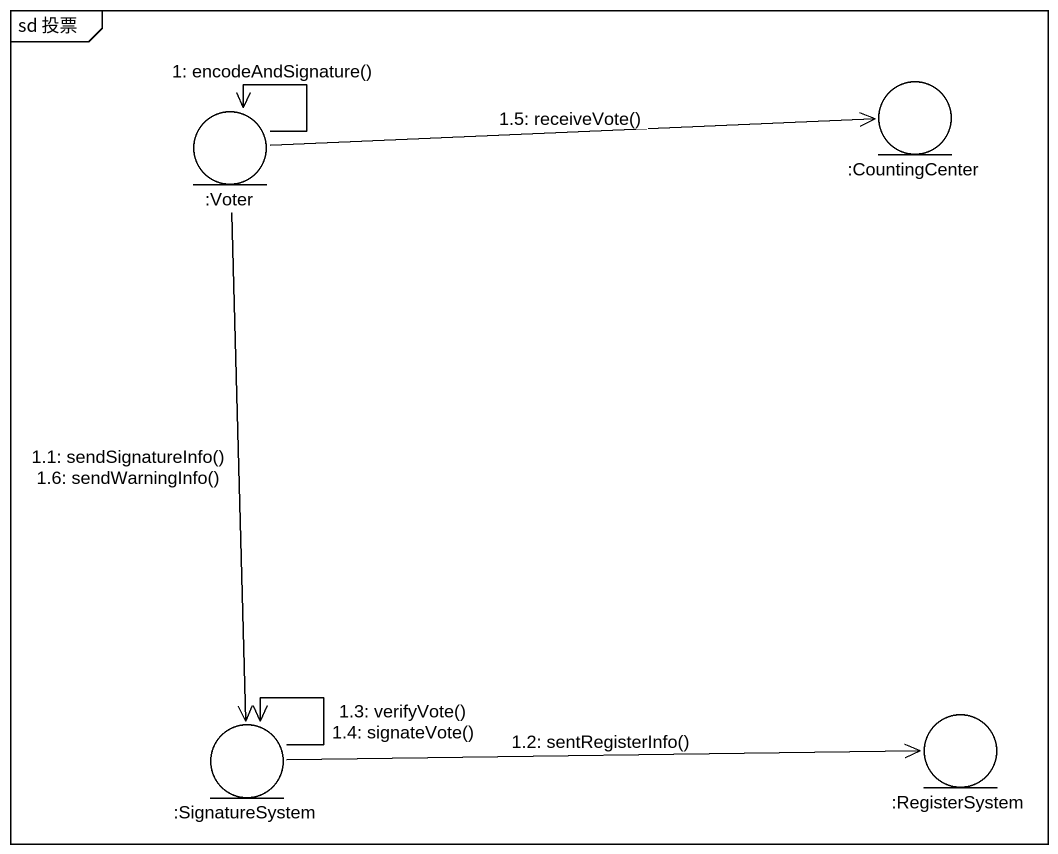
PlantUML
@startuml
mainframe sd 投票
entity ":CountingCenter" as CountingCenter
entity ":Voter" as Voter
entity ":SignatureSystem" as SignatureSystem
entity ":RegisterSystem" as RegisterSystem
Voter --> Voter : 1: encodeAndSignature()
Voter --> SignatureSystem : 1.1: sendSignatureInfo()\n1.6: sendWarningInfo()
SignatureSystem -right-> RegisterSystem : 1.2: sentRegisterInfo()
SignatureSystem --> SignatureSystem : 1.3: verifyVote()\n1.4: signateVote()
Voter -right-> CountingCenter : 1.5: receiveVote()
@enduml
